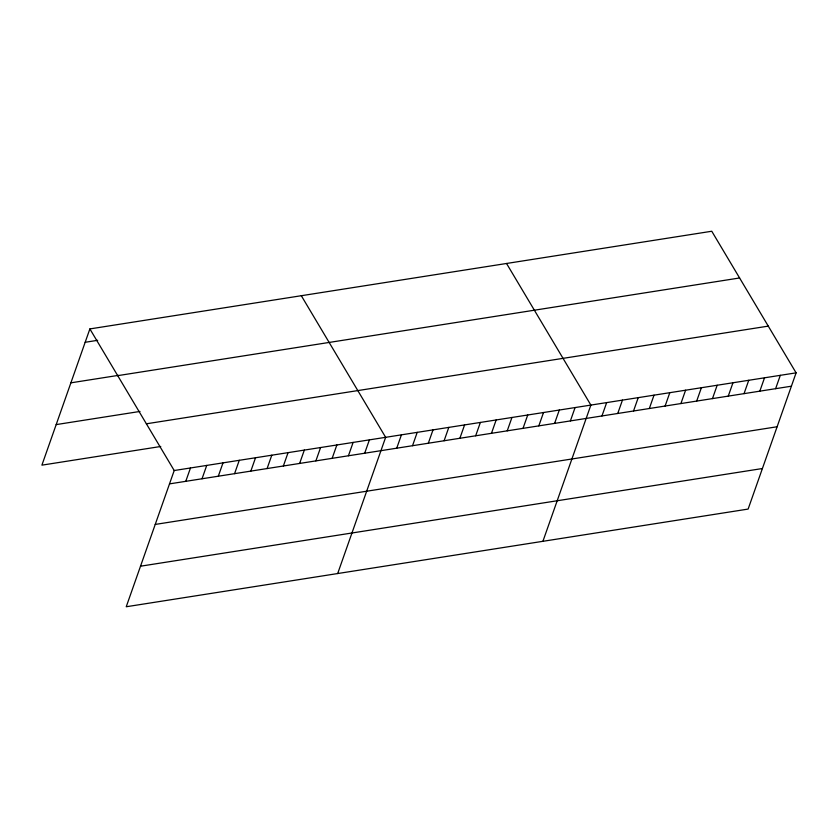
<?xml version="1.0" encoding="UTF-8"?>
<svg xmlns="http://www.w3.org/2000/svg" width="838" height="838" viewBox="0 0 838 838"><rect width="100%" height="100%" fill="white"/><g stroke="black" fill="none" stroke-linecap="round" stroke-linejoin="round"><path stroke-width="1.26" d="M89.876 328.925L174.21 470.527L126.234 606.754L748.125 509.075L796.1 372.847L711.766 231.246L89.876 328.925L41.9 465.153L160.76 446.476M185.774 481.326L190.477 467.971M202.031 478.77L206.735 465.425M218.299 476.214L223.002 462.869M234.567 473.669L239.27 460.313M250.834 471.113L255.527 457.758M267.092 468.557L271.795 455.202M283.359 466.001L288.062 452.646M299.627 463.445L304.33 450.09M315.884 460.89L320.587 447.534M332.152 458.334L336.855 444.978M348.419 455.778L353.123 442.433M364.687 453.222L369.39 439.877M337.683 573.538L385.648 437.321L301.313 295.72M396.73 448.194L401.433 434.838M412.526 445.711L417.219 432.356M428.312 443.229L433.016 429.884M444.098 440.757L448.801 427.401M459.884 438.274L464.587 424.918M475.67 435.791L480.373 422.446M491.456 433.319L496.159 419.964M507.241 430.837L511.945 417.481M523.027 428.354L527.731 414.999M538.813 425.872L543.516 412.526M554.599 423.4L559.302 410.044M570.385 420.917L575.088 407.561M542.909 541.306L590.874 405.089L506.54 263.478M601.956 415.962L606.66 402.607M617.742 413.48L622.445 400.124M633.528 410.997L638.231 397.641M649.324 408.525L654.017 395.169M665.11 406.042L669.803 392.687M680.896 403.56L685.599 390.204M696.682 401.077L701.385 387.732M712.468 398.605L717.171 385.25M728.253 396.123L732.957 382.767M744.039 393.64L748.743 380.295M759.825 391.168L764.528 377.812M775.611 388.685L780.314 375.33M85.172 342.281L97.679 340.312M70.895 382.83L118.43 375.361M117.708 375.654L739.598 277.975M56.177 424.604L140.009 411.437M146.378 423.798L768.268 326.118M174.21 470.527L796.1 372.847M169.506 483.882L791.397 386.203M155.229 524.431L777.119 426.752M140.512 566.205L762.412 468.526"/></g></svg>
